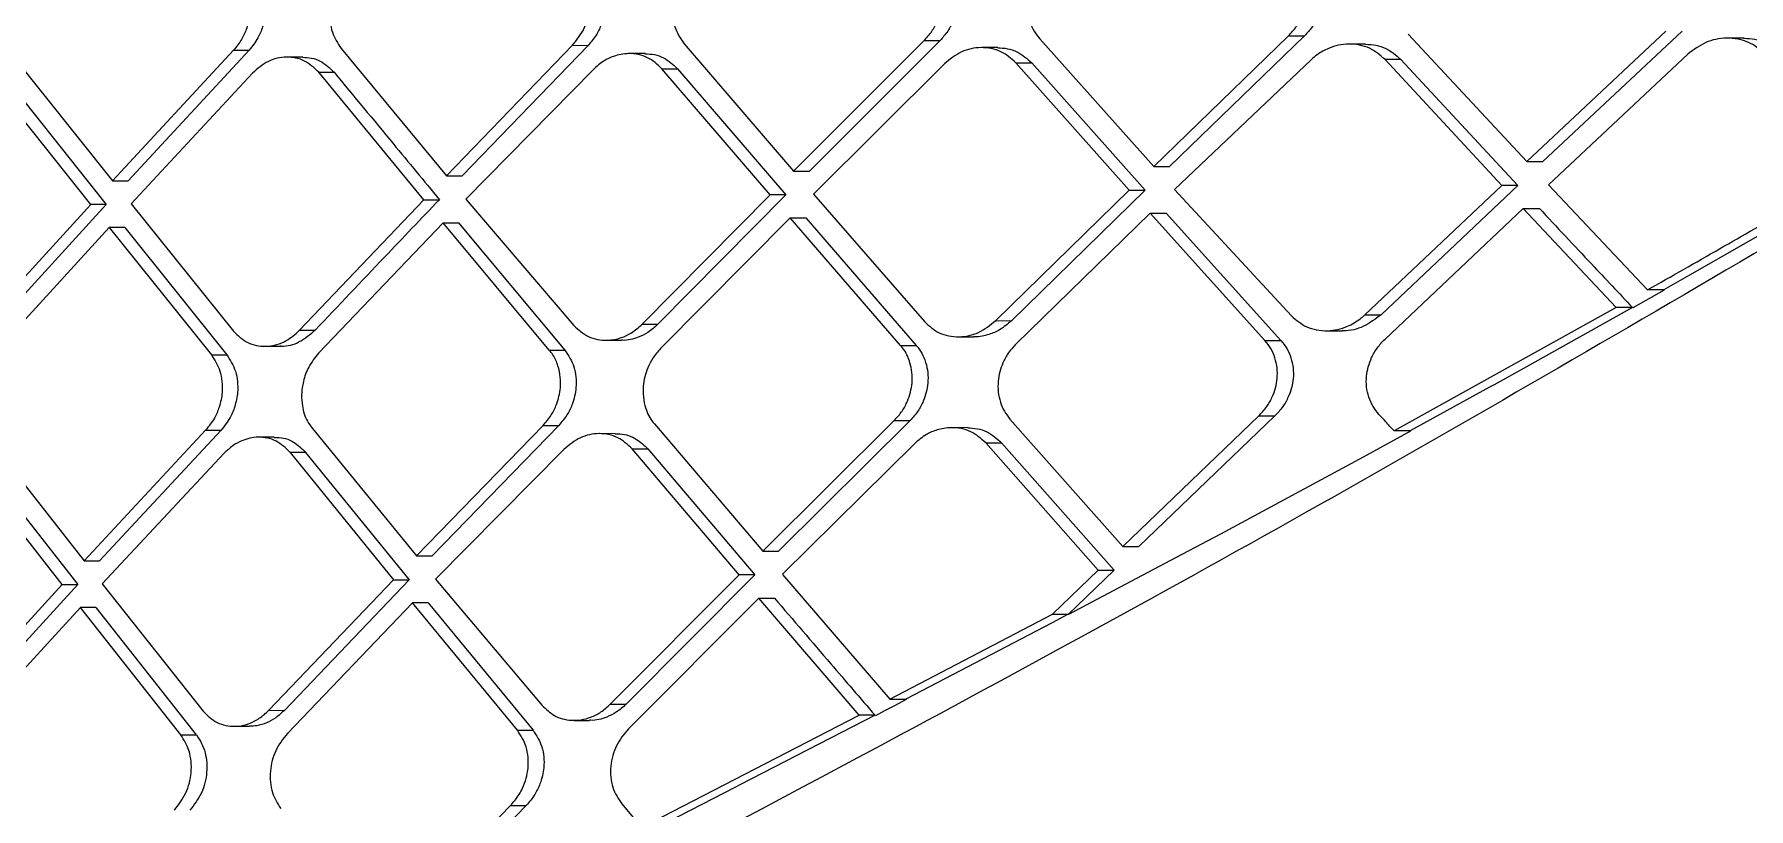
# Model space of a CAD drawing. Extents: x 939 to 1039, y 781 to 934.
# Drawn here: x 1027.331 to 1028.941, y 818.226 to 818.953 of the extents above; entities that cross this region are included whole.
import ezdxf

# ---------------------------------------------------------------- set-up
doc = ezdxf.new("R2010")
doc.units = 0
doc.header["$MEASUREMENT"] = 0
doc.layers.add('1', color=4, linetype='Continuous')

# ---------------------------------------------------------------- blocks, each defined once
blk = doc.blocks.new('Envoy')
at = {"layer": '1', "color": 3, "linetype": 'Continuous', "lineweight": 25}
for p, q in [((89.7284, 19.6547), (89.8551, 19.7773)), ((89.8701, 19.7773), (89.7434, 19.6546)), ((89.8551, 19.7773), (89.8701, 19.7773)), ((89.9676, 19.7787), (90.0789, 19.6591)), ((90.0789, 19.6591), (90.2094, 19.7817)), ((90.2247, 19.7817), (90.0941, 19.6591)), ((88.655, 19.7608), (88.7505, 19.6412)), ((88.7505, 19.6412), (88.8642, 19.7639)), ((88.8787, 19.7638), (88.765, 19.6412)), ((88.8642, 19.7639), (88.8787, 19.7638)), ((88.9652, 19.7653), (89.0642, 19.6457)), ((89.0642, 19.6457), (89.1825, 19.7684)), ((89.1972, 19.7683), (89.0789, 19.6457)), ((89.1825, 19.7684), (89.1972, 19.7683)), ((89.2506, 19.7606), (89.2359, 19.7606)), ((89.2874, 19.7698), (89.3902, 19.6502)), ((89.3902, 19.6502), (89.5128, 19.7728)), ((89.5277, 19.7728), (89.405, 19.6502)), ((89.5128, 19.7728), (89.5277, 19.7728)), ((89.582, 19.7662), (89.5671, 19.7662)), ((89.6215, 19.7743), (89.7284, 19.6547)), ((89.9274, 19.7695), (89.9124, 19.7695)), ((90.2301, 19.76), (90.0992, 19.6374)), ((90.283, 19.7751), (90.2676, 19.7751)), ((88.9292, 19.7572), (88.9146, 19.7572)), ((89.2022, 19.7458), (89.0823, 19.624)), ((89.3681, 19.6279), (89.2665, 19.7464)), ((89.2665, 19.7464), (89.2812, 19.7464)), ((89.2812, 19.7464), (89.3829, 19.6279)), ((89.5319, 19.7511), (89.409, 19.6285)), ((89.7055, 19.6324), (89.5989, 19.752)), ((89.5989, 19.752), (89.6138, 19.752)), ((89.6138, 19.752), (89.7205, 19.6324)), ((89.8763, 19.7548), (89.7479, 19.6329)), ((90.0553, 19.6368), (89.9454, 19.7553)), ((89.9454, 19.7553), (89.9604, 19.7553)), ((89.9604, 19.7553), (90.0704, 19.6368)), ((88.73, 19.6189), (88.6357, 19.7374)), ((88.6502, 19.7374), (88.7445, 19.6189)), ((88.8819, 19.7421), (88.7679, 19.6195)), ((89.0429, 19.6234), (88.9441, 19.743)), ((88.9441, 19.743), (88.9587, 19.743)), ((89.3902, 19.6502), (89.405, 19.6502)), ((89.7284, 19.6547), (89.7434, 19.6546)), ((90.0789, 19.6591), (90.0941, 19.6591)), ((88.7505, 19.6412), (88.765, 19.6412)), ((89.0642, 19.6457), (89.0789, 19.6457)), ((89.58, 19.5098), (89.7055, 19.6324)), ((89.7205, 19.6324), (89.5949, 19.5097)), ((89.7055, 19.6324), (89.7204, 19.6324)), ((89.7479, 19.6329), (89.8578, 19.5142)), ((89.9269, 19.5154), (90.0553, 19.6368)), ((90.0704, 19.6368), (89.9421, 19.5154)), ((90.0704, 19.6368), (90.0553, 19.6368)), ((90.0992, 19.6374), (90.1923, 19.5387)), ((88.6192, 19.4975), (88.73, 19.6189)), ((88.7445, 19.6189), (88.6337, 19.4974)), ((88.7445, 19.6189), (88.73, 19.6189)), ((88.7679, 19.6195), (88.8642, 19.4999)), ((88.9262, 19.5008), (89.0429, 19.6234)), ((89.0429, 19.6234), (89.0575, 19.6234)), ((89.0823, 19.624), (89.1838, 19.5052)), ((89.248, 19.5065), (89.3681, 19.6279)), ((89.3829, 19.6279), (89.2628, 19.5064)), ((89.3828, 19.6279), (89.3681, 19.6279)), ((89.409, 19.6285), (89.513, 19.5089)), ((89.9457, 19.4925), (90.0756, 19.6151)), ((90.0756, 19.6151), (90.1629, 19.5221)), ((90.0756, 19.6151), (90.0908, 19.6151)), ((89.0609, 19.6017), (88.9439, 19.4791)), ((89.1606, 19.4821), (89.0609, 19.6017)), ((89.0609, 19.6017), (89.0756, 19.6017)), ((89.0755, 19.6017), (89.1753, 19.4821)), ((89.3868, 19.6062), (89.2653, 19.4836)), ((89.4905, 19.4866), (89.3868, 19.6062)), ((89.3868, 19.6062), (89.4016, 19.6062)), ((89.4016, 19.6062), (89.5054, 19.4866)), ((89.725, 19.6107), (89.5992, 19.488)), ((89.8329, 19.4911), (89.725, 19.6107)), ((89.725, 19.6107), (89.74, 19.6107)), ((89.74, 19.6106), (89.848, 19.491)), ((88.6351, 19.4746), (88.7473, 19.5972)), ((88.7473, 19.5972), (88.8433, 19.4776)), ((88.7619, 19.5972), (88.7473, 19.5972)), ((88.7619, 19.5972), (88.8579, 19.4776)), ((90.3091, 19.5966), (90.2317, 19.5524)), ((90.2317, 19.5524), (90.2077, 19.5388)), ((90.2078, 19.5385), (90.1785, 19.5218)), ((90.2076, 19.5387), (90.1923, 19.5387)), ((90.1629, 19.5222), (89.9542, 19.4063)), ((90.1783, 19.5221), (90.0787, 19.4664)), ((90.1783, 19.5221), (90.1629, 19.5222)), ((89.248, 19.5065), (89.2628, 19.5064)), ((89.58, 19.5098), (89.5949, 19.5097)), ((89.9269, 19.5154), (89.9421, 19.5154)), ((88.9262, 19.5008), (88.9408, 19.5008)), ((89.2139, 19.4914), (89.2286, 19.4914)), ((89.4905, 19.4866), (89.5054, 19.4866)), ((89.5446, 19.4947), (89.5595, 19.4947)), ((89.8329, 19.4911), (89.848, 19.491)), ((89.8903, 19.5003), (89.9054, 19.5003)), ((88.8433, 19.4776), (88.8578, 19.4776)), ((88.8934, 19.4857), (88.908, 19.4857)), ((89.1606, 19.4821), (89.1753, 19.4821)), ((90.0786, 19.4664), (90.0481, 19.4495)), ((90.044, 19.4473), (89.9694, 19.4063)), ((90.0481, 19.4495), (90.044, 19.4473)), ((88.7237, 19.2843), (88.8378, 19.4069)), ((88.8524, 19.4069), (88.7383, 19.2843)), ((88.8378, 19.4069), (88.8524, 19.4069)), ((88.9383, 19.4084), (89.036, 19.2888)), ((89.036, 19.2888), (89.1549, 19.4114)), ((89.1696, 19.4114), (89.0506, 19.2888)), ((89.1549, 19.4114), (89.1696, 19.4114)), ((89.2595, 19.4129), (89.3612, 19.2933)), ((89.3612, 19.2933), (89.4847, 19.4159)), ((89.4996, 19.4159), (89.376, 19.2933)), ((89.4847, 19.4159), (89.4996, 19.4159)), ((89.5538, 19.4092), (89.5389, 19.4093)), ((89.5934, 19.4173), (89.6993, 19.2977)), ((89.6993, 19.2977), (89.8272, 19.4204)), ((89.8423, 19.4204), (89.7144, 19.2977)), ((89.8272, 19.4204), (89.8422, 19.4203)), ((89.9696, 19.4059), (89.9286, 19.3835)), ((88.6299, 19.4039), (88.7237, 19.2843)), ((88.9024, 19.4003), (88.8879, 19.4003)), ((89.2226, 19.4036), (89.208, 19.4037)), ((89.3389, 19.271), (89.2385, 19.3894)), ((89.2385, 19.3894), (89.2533, 19.3894)), ((89.2533, 19.3894), (89.3537, 19.271)), ((89.5036, 19.3942), (89.3798, 19.2716)), ((89.6762, 19.2755), (89.5706, 19.3951)), ((89.5706, 19.3951), (89.5855, 19.3951)), ((89.5855, 19.395), (89.6912, 19.2754)), ((88.7031, 19.262), (88.6106, 19.3805)), ((88.6251, 19.3804), (88.7177, 19.262)), ((88.8553, 19.3852), (88.7408, 19.2626)), ((88.9172, 19.3861), (89.0145, 19.2665)), ((88.9318, 19.3861), (88.9172, 19.3861)), ((88.9318, 19.3861), (89.0292, 19.2665)), ((89.1744, 19.3889), (89.0538, 19.2671)), ((89.9251, 19.3817), (89.7911, 19.3094)), ((89.9285, 19.3835), (89.9252, 19.3817)), ((89.7911, 19.3094), (89.7549, 19.2901)), ((89.3612, 19.2933), (89.376, 19.2933)), ((89.6993, 19.2977), (89.7143, 19.2977)), ((88.7237, 19.2843), (88.7383, 19.2843)), ((89.036, 19.2888), (89.0506, 19.2888)), ((89.7549, 19.2901), (89.6484, 19.2337)), ((88.592, 19.1405), (88.7031, 19.262)), ((88.7177, 19.262), (88.6066, 19.1405)), ((88.7031, 19.262), (88.7177, 19.262)), ((88.7408, 19.2626), (88.8355, 19.143)), ((89.0145, 19.2665), (88.8972, 19.1439)), ((89.0292, 19.2665), (88.9119, 19.1438)), ((89.0145, 19.2665), (89.0291, 19.2665)), ((89.0538, 19.2671), (89.1539, 19.1483)), ((89.218, 19.1495), (89.3389, 19.271)), ((89.3537, 19.271), (89.2328, 19.1495)), ((89.3537, 19.271), (89.3389, 19.271)), ((89.3798, 19.2715), (89.4807, 19.1542)), ((89.6335, 19.2342), (89.6762, 19.2755)), ((89.6912, 19.2754), (89.6482, 19.2339)), ((89.6762, 19.2755), (89.6912, 19.2754)), ((89.0323, 19.2448), (88.9147, 19.1222)), ((89.1307, 19.1252), (89.0323, 19.2448)), ((89.047, 19.2448), (89.0323, 19.2448)), ((89.047, 19.2448), (89.1454, 19.1252)), ((89.3574, 19.2493), (89.2351, 19.1266)), ((89.4518, 19.1392), (89.3574, 19.2493)), ((89.3574, 19.2493), (89.3722, 19.2493)), ((88.7202, 19.2403), (88.6077, 19.1176)), ((88.8145, 19.1207), (88.7202, 19.2403)), ((88.7348, 19.2403), (88.7202, 19.2403)), ((88.7348, 19.2403), (88.8291, 19.1207)), ((89.4807, 19.1542), (89.6335, 19.2342)), ((89.6482, 19.234), (89.6332, 19.2261)), ((89.6335, 19.2342), (89.6485, 19.2342)), ((89.6332, 19.2261), (89.4957, 19.1543)), ((89.218, 19.1495), (89.2328, 19.1495)), ((89.4849, 19.1481), (89.4756, 19.1433)), ((89.4807, 19.1542), (89.4956, 19.1542)), ((89.4959, 19.1539), (89.4849, 19.1482)), ((88.8972, 19.1439), (88.9119, 19.1438)), ((89.184, 19.1344), (89.1986, 19.1344)), ((89.2473, 19.0338), (89.4518, 19.1392)), ((89.4667, 19.1392), (89.3397, 19.0737)), ((89.4667, 19.1392), (89.4518, 19.1392)), ((89.4756, 19.1432), (89.467, 19.1387)), ((88.8145, 19.1207), (88.8291, 19.1207)), ((88.8645, 19.1288), (88.8792, 19.1288)), ((89.1307, 19.1252), (89.1454, 19.1252)), ((89.3349, 19.0712), (89.262, 19.0338)), ((89.3397, 19.0737), (89.3349, 19.0712)), ((89.0048, 18.9319), (89.1244, 19.0545)), ((89.1391, 19.0545), (89.0194, 18.9318)), ((89.1244, 19.0545), (89.1391, 19.0545)), ((89.2287, 19.0559), (89.2473, 19.0338))]:
    blk.add_line(p, q, dxfattribs=at)
for points, knots in [([(89.2925, 19.8405), (89.29, 19.8376), (89.2852, 19.8321), (89.2793, 19.8203), (89.2761, 19.8076), (89.2764, 19.7952), (89.2789, 19.7824), (89.284, 19.7748), (89.2874, 19.7698)], [0, 0, 0, 0, 0.147382, 0.279959, 0.500015, 0.630543, 0.757443, 1, 1, 1, 1]), ([(89.5128, 19.7728), (89.5154, 19.7757), (89.5202, 19.7811), (89.5264, 19.793), (89.5296, 19.8055), (89.5294, 19.818), (89.5274, 19.8275), (89.5237, 19.8363), (89.5199, 19.8411), (89.5181, 19.8435)], [0, 0, 0, 0, 0.146187, 0.278467, 0.500645, 0.6271, 0.752911, 0.877134, 1, 1, 1, 1]), ([(89.5329, 19.8435), (89.5347, 19.8411), (89.5385, 19.8363), (89.5422, 19.8276), (89.5442, 19.818), (89.5445, 19.8056), (89.5413, 19.793), (89.5351, 19.7811), (89.5302, 19.7757), (89.5277, 19.7728)], [0, 0, 0, 0, 0.122488, 0.246326, 0.371802, 0.499096, 0.721453, 0.853777, 1, 1, 1, 1]), ([(89.6267, 19.845), (89.6242, 19.8422), (89.6194, 19.8369), (89.6131, 19.8251), (89.6098, 19.8124), (89.61, 19.7998), (89.6121, 19.7902), (89.6158, 19.7815), (89.6196, 19.7767), (89.6215, 19.7743)], [0, 0, 0, 0, 0.14244, 0.273197, 0.499263, 0.62788, 0.753989, 0.87793, 1, 1, 1, 1]), ([(89.8551, 19.7773), (89.8576, 19.7801), (89.8625, 19.7854), (89.8689, 19.7971), (89.8723, 19.8097), (89.8721, 19.8223), (89.87, 19.8318), (89.8661, 19.8407), (89.8622, 19.8456), (89.8602, 19.848)], [0, 0, 0, 0, 0.14245, 0.273383, 0.500462, 0.625575, 0.750871, 0.875525, 1, 1, 1, 1]), ([(89.8753, 19.848), (89.8772, 19.8455), (89.8812, 19.8407), (89.885, 19.8319), (89.8871, 19.8223), (89.8874, 19.8097), (89.884, 19.7971), (89.8775, 19.7853), (89.8727, 19.78), (89.8701, 19.7773)], [0, 0, 0, 0, 0.124189, 0.24848, 0.373322, 0.499304, 0.726677, 0.857659, 1, 1, 1, 1]), ([(88.869, 19.8346), (88.8722, 19.8296), (88.877, 19.8221), (88.8795, 19.8095), (88.8798, 19.7975), (88.8771, 19.7852), (88.8717, 19.7731), (88.8668, 19.7671), (88.8642, 19.7639)], [0, 0, 0, 0, 0.239565, 0.367228, 0.498881, 0.699387, 0.837273, 1, 1, 1, 1]), ([(88.8836, 19.8345), (88.8868, 19.8296), (88.8916, 19.8221), (88.8941, 19.8095), (88.8944, 19.7981), (88.892, 19.7864), (88.8869, 19.7741), (88.8817, 19.7675), (88.8787, 19.7638)], [0, 0, 0, 0, 0.23957, 0.367065, 0.499188, 0.674281, 0.818407, 1, 1, 1, 1]), ([(88.9701, 19.836), (88.9661, 19.8308), (88.9582, 19.8205), (88.9543, 19.8037), (88.9546, 19.7904), (88.9571, 19.7777), (88.962, 19.7702), (88.9652, 19.7653)], [0, 0, 0, 0, 0.24985, 0.499342, 0.632865, 0.760936, 1, 1, 1, 1]), ([(89.1825, 19.7684), (89.1866, 19.7735), (89.1947, 19.7838), (89.1988, 19.8005), (89.1985, 19.8137), (89.1961, 19.8264), (89.191, 19.834), (89.1876, 19.8391)], [0, 0, 0, 0, 0.250204, 0.499839, 0.629118, 0.755896, 1, 1, 1, 1]), ([(89.2023, 19.839), (89.2057, 19.834), (89.2107, 19.8264), (89.2132, 19.8138), (89.2135, 19.8016), (89.2105, 19.7891), (89.2047, 19.7771), (89.1998, 19.7714), (89.1972, 19.7683)], [0, 0, 0, 0, 0.2425406, 0.3686079, 0.4976525, 0.7102776, 0.845576, 1, 1, 1, 1]), ([(89.2665, 19.7464), (89.2623, 19.7503), (89.2558, 19.7563), (89.2445, 19.76), (89.2337, 19.7611), (89.2224, 19.759), (89.2111, 19.7537), (89.2053, 19.7486), (89.2022, 19.7458)], [0, 0, 0, 0, 0.239245, 0.366933, 0.499876, 0.699431, 0.837186, 1, 1, 1, 1]), ([(89.2505, 19.7605), (89.2535, 19.7603), (89.2595, 19.76), (89.2706, 19.7562), (89.277, 19.7502), (89.2812, 19.7464)], [0, 0, 0, 0, 0.257752, 0.516612, 1, 1, 1, 1]), ([(89.5989, 19.752), (89.5945, 19.7559), (89.5877, 19.762), (89.5759, 19.7656), (89.5634, 19.7668), (89.5473, 19.7635), (89.537, 19.7552), (89.5319, 19.7511)], [0, 0, 0, 0, 0.235831, 0.364694, 0.500725, 0.749815, 1, 1, 1, 1]), ([(89.582, 19.7661), (89.585, 19.7659), (89.5912, 19.7656), (89.6027, 19.7618), (89.6094, 19.7558), (89.6138, 19.752)], [0, 0, 0, 0, 0.255486, 0.51992, 1, 1, 1, 1]), ([(89.9454, 19.7553), (89.9409, 19.7592), (89.9338, 19.7652), (89.9217, 19.7689), (89.9087, 19.7702), (89.8947, 19.7671), (89.8832, 19.7607), (89.8782, 19.7564), (89.8763, 19.7548)], [0, 0, 0, 0, 0.232285, 0.361873, 0.500306, 0.74924, 0.907282, 1, 1, 1, 1]), ([(89.9274, 19.7694), (89.9307, 19.7692), (89.9372, 19.7689), (89.9491, 19.765), (89.956, 19.7591), (89.9604, 19.7553)], [0, 0, 0, 0, 0.266913, 0.53023, 1, 1, 1, 1]), ([(90.3019, 19.7609), (90.2972, 19.7647), (90.2899, 19.7708), (90.2772, 19.7745), (90.2636, 19.7757), (90.2464, 19.7723), (90.2355, 19.7641), (90.2301, 19.76)], [0, 0, 0, 0, 0.229098, 0.359728, 0.501104, 0.750669, 1, 1, 1, 1]), ([(90.2829, 19.775), (90.2864, 19.7748), (90.2932, 19.7745), (90.3054, 19.7706), (90.3126, 19.7647), (90.3172, 19.7609)], [0, 0, 0, 0, 0.268051, 0.535321, 1, 1, 1, 1]), ([(88.9441, 19.743), (88.94, 19.747), (88.9336, 19.7531), (88.9227, 19.7567), (88.9112, 19.7578), (88.8962, 19.7546), (88.8867, 19.7463), (88.8819, 19.7422)], [0, 0, 0, 0, 0.243847, 0.370698, 0.50061, 0.749961, 1, 1, 1, 1]), ([(88.9292, 19.7571), (88.9319, 19.757), (88.9375, 19.7567), (88.9482, 19.753), (88.9546, 19.747), (88.9587, 19.743)], [0, 0, 0, 0, 0.243201, 0.50297, 1, 1, 1, 1]), ([(88.9587, 19.743), (88.9771, 19.7207), (89.01, 19.6808), (89.043, 19.641), (89.0575, 19.6234)], [0, 0, 0, 0, 0.560004, 1, 1, 1, 1]), ([(88.9408, 19.5008), (88.9625, 19.5237), (89.0013, 19.5646), (89.0403, 19.6055), (89.0575, 19.6234)], [0, 0, 0, 0, 0.559992, 1, 1, 1, 1]), ([(90.0908, 19.6151), (90.107, 19.5977), (90.1361, 19.5667), (90.1654, 19.5358), (90.1782, 19.5221)], [0, 0, 0, 0, 0.56002, 1, 1, 1, 1]), ([(90.1923, 19.5387), (90.2149, 19.5515), (90.2594, 19.5768), (90.3039, 19.6025), (90.3258, 19.6151)], [0, 0, 0, 0, 0.506609, 1, 1, 1, 1]), ([(90.3316, 19.5955), (90.1916, 19.5136), (89.9109, 19.3492), (89.4905, 19.1194), (89.0779, 18.902), (88.7212, 18.7213), (88.4224, 18.5733), (88.1795, 18.455), (87.9498, 18.3445), (87.7351, 18.242), (87.5351, 18.1468), (87.4198, 18.0915), (87.3622, 18.064)], [0, 0, 0, 0, 0.128088, 0.256805, 0.38361, 0.50883, 0.593009, 0.674921, 0.754537, 0.836904, 0.918629, 1, 1, 1, 1]), ([(89.1838, 19.5052), (89.1881, 19.5013), (89.1946, 19.4953), (89.2059, 19.4919), (89.2163, 19.4909), (89.2274, 19.493), (89.2387, 19.4982), (89.2447, 19.5035), (89.248, 19.5065)], [0, 0, 0, 0, 0.241828, 0.368815, 0.499706, 0.686061, 0.827179, 1, 1, 1, 1]), ([(89.2628, 19.5064), (89.2597, 19.5037), (89.2541, 19.4986), (89.2428, 19.4933), (89.2341, 19.4909), (89.229, 19.4914), (89.2286, 19.4915)], [0, 0, 0, 0, 0.307219, 0.572118, 0.973659, 1, 1, 1, 1]), ([(89.513, 19.5089), (89.5174, 19.5049), (89.5242, 19.4988), (89.536, 19.4952), (89.5485, 19.4941), (89.5646, 19.4974), (89.5749, 19.5056), (89.58, 19.5098)], [0, 0, 0, 0, 0.238385, 0.366496, 0.500526, 0.749867, 1, 1, 1, 1]), ([(89.5949, 19.5097), (89.5913, 19.5067), (89.5848, 19.5011), (89.573, 19.4963), (89.5646, 19.4943), (89.5599, 19.4947), (89.5595, 19.4948)], [0, 0, 0, 0, 0.348718, 0.627153, 0.971989, 1, 1, 1, 1]), ([(89.8578, 19.5142), (89.8623, 19.5103), (89.8694, 19.5043), (89.8816, 19.5008), (89.8945, 19.4997), (89.909, 19.503), (89.9202, 19.5096), (89.9253, 19.5139), (89.9268, 19.5152), (89.9269, 19.5154)], [0, 0, 0, 0, 0.234247, 0.363201, 0.500026, 0.749308, 0.925262, 0.990841, 1, 1, 1, 1]), ([(89.9421, 19.5154), (89.9367, 19.5114), (89.9261, 19.5034), (89.9126, 19.4998), (89.9059, 19.5004), (89.9054, 19.5004)], [0, 0, 0, 0, 0.484997, 0.965415, 1, 1, 1, 1]), ([(88.8641, 19.4999), (88.8683, 19.4959), (88.8746, 19.4898), (88.8855, 19.4862), (88.8948, 19.4853), (88.9044, 19.4869), (88.9155, 19.4914), (88.9221, 19.4973), (88.9262, 19.5008)], [0, 0, 0, 0, 0.246502, 0.372309, 0.499666, 0.654789, 0.789943, 1, 1, 1, 1]), ([(88.9408, 19.5008), (88.936, 19.4967), (88.9264, 19.4886), (88.9142, 19.4851), (88.9083, 19.4857), (88.908, 19.4858)], [0, 0, 0, 0, 0.488375, 0.976898, 1, 1, 1, 1]), ([(89.4847, 19.4159), (89.4873, 19.4188), (89.4923, 19.4243), (89.4985, 19.4362), (89.5017, 19.4487), (89.5017, 19.461), (89.4995, 19.4715), (89.4958, 19.4802), (89.4919, 19.485), (89.4905, 19.4866)], [0, 0, 0, 0, 0.1484, 0.281507, 0.501264, 0.626929, 0.749821, 0.916064, 1, 1, 1, 1]), ([(89.5054, 19.4866), (89.5072, 19.4842), (89.5109, 19.4794), (89.5145, 19.4707), (89.5165, 19.4611), (89.5166, 19.4487), (89.5134, 19.4362), (89.5071, 19.4243), (89.5022, 19.4188), (89.4996, 19.4159)], [0, 0, 0, 0, 0.121687, 0.245197, 0.370868, 0.498807, 0.718407, 0.851541, 1, 1, 1, 1]), ([(89.5992, 19.488), (89.5966, 19.4852), (89.5917, 19.4799), (89.5854, 19.4681), (89.582, 19.4555), (89.5821, 19.4428), (89.5841, 19.4333), (89.5878, 19.4245), (89.5915, 19.4197), (89.5934, 19.4173)], [0, 0, 0, 0, 0.144058, 0.275446, 0.499567, 0.628818, 0.755084, 0.878687, 1, 1, 1, 1]), ([(89.8272, 19.4204), (89.8298, 19.4231), (89.8347, 19.4285), (89.8413, 19.4402), (89.8447, 19.4528), (89.8446, 19.4654), (89.8426, 19.4749), (89.8388, 19.4838), (89.8349, 19.4886), (89.8329, 19.4911)], [0, 0, 0, 0, 0.143823, 0.275326, 0.501009, 0.626465, 0.751836, 0.876179, 1, 1, 1, 1]), ([(89.848, 19.491), (89.8499, 19.4886), (89.8538, 19.4838), (89.8576, 19.4749), (89.8597, 19.4654), (89.8598, 19.4528), (89.8563, 19.4402), (89.8498, 19.4285), (89.8449, 19.4231), (89.8423, 19.4203)], [0, 0, 0, 0, 0.123529, 0.247503, 0.372458, 0.49878, 0.72481, 0.85631, 1, 1, 1, 1]), ([(89.94, 19.4218), (89.938, 19.4242), (89.9341, 19.4291), (89.9302, 19.4379), (89.9281, 19.4475), (89.928, 19.4602), (89.9316, 19.4729), (89.9382, 19.4845), (89.9431, 19.4898), (89.9457, 19.4925)], [0, 0, 0, 0, 0.123191, 0.247333, 0.372968, 0.500606, 0.728485, 0.85883, 1, 1, 1, 1]), ([(88.8433, 19.4776), (88.8464, 19.4728), (88.8511, 19.4653), (88.8535, 19.4527), (88.8537, 19.4412), (88.8512, 19.4294), (88.8461, 19.4171), (88.8408, 19.4106), (88.8378, 19.4069)], [0, 0, 0, 0, 0.2375, 0.365667, 0.498411, 0.675421, 0.819372, 1, 1, 1, 1]), ([(88.8579, 19.4776), (88.8609, 19.4727), (88.8657, 19.4652), (88.8681, 19.4526), (88.8681, 19.4458), (88.8679, 19.4422), (88.8679, 19.4419), (88.8678, 19.441), (88.8674, 19.4377), (88.8659, 19.4306), (88.8618, 19.4188), (88.8558, 19.4113), (88.8524, 19.4069)], [0, 0, 0, 0, 0.237418, 0.365338, 0.498984, 0.500246, 0.502443, 0.509607, 0.535119, 0.63084, 0.785911, 1, 1, 1, 1]), ([(88.9439, 19.4791), (88.9406, 19.475), (88.9343, 19.4671), (88.9294, 19.4534), (88.9277, 19.4409), (88.9286, 19.428), (88.9318, 19.4169), (88.9366, 19.4107), (88.9383, 19.4084)], [0, 0, 0, 0, 0.20325, 0.384155, 0.542743, 0.678932, 0.883594, 1, 1, 1, 1]), ([(89.1549, 19.4114), (89.1576, 19.4146), (89.1627, 19.4205), (89.1685, 19.4325), (89.1714, 19.4447), (89.1713, 19.4571), (89.169, 19.4677), (89.1654, 19.4763), (89.1618, 19.4807), (89.1606, 19.4821)], [0, 0, 0, 0, 0.159499, 0.296316, 0.501237, 0.627011, 0.770194, 0.923145, 1, 1, 1, 1]), ([(89.1753, 19.4821), (89.1786, 19.4771), (89.1836, 19.4696), (89.186, 19.4569), (89.1861, 19.4449), (89.1832, 19.4325), (89.1774, 19.4205), (89.1723, 19.4146), (89.1696, 19.4114)], [0, 0, 0, 0, 0.241011, 0.367278, 0.497092, 0.703149, 0.840315, 1, 1, 1, 1]), ([(89.2653, 19.4836), (89.2627, 19.4806), (89.2579, 19.4752), (89.2518, 19.4633), (89.2487, 19.4507), (89.2487, 19.4377), (89.2514, 19.4258), (89.2552, 19.4175), (89.2591, 19.4133), (89.2595, 19.4129)], [0, 0, 0, 0, 0.148676, 0.277872, 0.503026, 0.628685, 0.774759, 0.976155, 1, 1, 1, 1]), ([(89.9542, 19.4063), (89.9516, 19.4091), (89.9469, 19.4143), (89.9421, 19.4194), (89.94, 19.4218)], [0, 0, 0, 0, 0.545355, 1, 1, 1, 1]), ([(89.5706, 19.3951), (89.5662, 19.399), (89.5594, 19.4051), (89.5477, 19.4087), (89.5369, 19.4097), (89.5256, 19.4078), (89.5138, 19.4028), (89.5073, 19.3973), (89.5036, 19.3942)], [0, 0, 0, 0, 0.236408, 0.364749, 0.499698, 0.674058, 0.818205, 1, 1, 1, 1]), ([(89.5538, 19.4091), (89.5568, 19.409), (89.563, 19.4087), (89.5744, 19.4049), (89.5812, 19.3989), (89.5855, 19.3951)], [0, 0, 0, 0, 0.25277, 0.516948, 1, 1, 1, 1]), ([(89.9694, 19.4063), (89.9665, 19.4063), (89.9615, 19.4063), (89.9564, 19.4063), (89.9542, 19.4063)], [0, 0, 0, 0, 0.55994, 1, 1, 1, 1]), ([(88.9172, 19.3861), (88.9131, 19.3901), (88.9068, 19.3962), (88.8959, 19.3998), (88.885, 19.4009), (88.8737, 19.3983), (88.863, 19.3925), (88.8579, 19.3877), (88.8553, 19.3852)], [0, 0, 0, 0, 0.245033, 0.371288, 0.499817, 0.724486, 0.855985, 1, 1, 1, 1]), ([(88.9024, 19.4001), (88.9033, 19.4001), (88.9096, 19.4005), (88.9207, 19.3969), (88.9282, 19.3896), (88.9318, 19.3861)], [0, 0, 0, 0, 0.078627, 0.563463, 1, 1, 1, 1]), ([(89.2385, 19.3894), (89.2343, 19.3934), (89.2278, 19.3994), (89.2166, 19.4031), (89.2047, 19.4043), (89.1893, 19.4011), (89.1793, 19.393), (89.1744, 19.3889)], [0, 0, 0, 0, 0.241024, 0.368502, 0.500501, 0.749828, 1, 1, 1, 1]), ([(89.2226, 19.4034), (89.2241, 19.4034), (89.2311, 19.4036), (89.2425, 19.3997), (89.2499, 19.3926), (89.2533, 19.3894)], [0, 0, 0, 0, 0.134149, 0.604069, 1, 1, 1, 1]), ([(87.4151, 17.7568), (87.4669, 17.776), (87.5703, 17.8144), (87.7417, 17.8784), (87.9279, 17.9492), (88.1315, 18.0268), (88.3542, 18.1079), (88.5936, 18.1974), (88.8452, 18.2872), (89.1557, 18.4025), (89.5284, 18.5426), (89.9608, 18.7105), (90.3953, 18.8855), (90.8293, 19.067), (91.1171, 19.1939), (91.2609, 19.2573)], [0, 0, 0, 0, 0.0625608, 0.1250945, 0.1873822, 0.2497889, 0.3127539, 0.3763094, 0.4391245, 0.5016072, 0.6016993, 0.7016111, 0.8011805, 0.9006679, 1, 1, 1, 1]), ([(89.3722, 19.2493), (89.3898, 19.2287), (89.4212, 19.192), (89.4528, 19.1553), (89.4667, 19.1392)], [0, 0, 0, 0, 0.55999, 1, 1, 1, 1]), ([(91.2673, 19.243), (91.148, 19.1904), (90.9034, 19.0824), (90.5378, 18.9287), (90.1655, 18.7764), (89.7986, 18.6315), (89.4378, 18.493), (89.1541, 18.3865), (88.9425, 18.3078), (88.7961, 18.2542), (88.6525, 18.2019), (88.5135, 18.1517), (88.3813, 18.1031), (88.2537, 18.057), (88.1318, 18.0143), (88.0166, 17.9733), (87.9143, 17.9361), (87.8247, 17.9034), (87.7397, 17.8733), (87.6594, 17.8451), (87.5742, 17.8143), (87.4935, 17.7816), (87.4396, 17.7642), (87.4151, 17.7563)], [0, 0, 0, 0, 0.082249, 0.168725, 0.250938, 0.337837, 0.421227, 0.501438, 0.538138, 0.573957, 0.608923, 0.645818, 0.681064, 0.714276, 0.751294, 0.786327, 0.81865, 0.848238, 0.87506, 0.90615, 0.934321, 0.970126, 1, 1, 1, 1]), ([(89.1539, 19.1483), (89.1576, 19.1449), (89.1653, 19.1376), (89.1788, 19.1341), (89.1906, 19.1346), (89.2001, 19.1372), (89.2096, 19.142), (89.2152, 19.147), (89.218, 19.1495)], [0, 0, 0, 0, 0.209905, 0.445398, 0.573686, 0.708848, 0.850914, 1, 1, 1, 1]), ([(89.2328, 19.1495), (89.2298, 19.1469), (89.2243, 19.1419), (89.2131, 19.1365), (89.2043, 19.134), (89.199, 19.1345), (89.1986, 19.1345)], [0, 0, 0, 0, 0.298737, 0.560292, 0.970746, 1, 1, 1, 1]), ([(88.8355, 19.143), (88.8396, 19.1389), (88.8459, 19.1328), (88.8567, 19.1293), (88.8651, 19.1285), (88.8743, 19.1296), (88.8838, 19.1332), (88.8915, 19.1384), (88.8958, 19.1424), (88.8972, 19.1439)], [0, 0, 0, 0, 0.247558, 0.372984, 0.499363, 0.622213, 0.769493, 0.919799, 1, 1, 1, 1]), ([(88.9119, 19.1438), (88.9092, 19.1414), (88.904, 19.1365), (88.8952, 19.1318), (88.8868, 19.1291), (88.8815, 19.129), (88.8792, 19.1289)], [0, 0, 0, 0, 0.278726, 0.547315, 0.806002, 1, 1, 1, 1]), ([(88.8085, 19.05), (88.8125, 19.0552), (88.8204, 19.0655), (88.8246, 19.0825), (88.8245, 19.0958), (88.8222, 19.1084), (88.8176, 19.1159), (88.8146, 19.1207)], [0, 0, 0, 0, 0.249312, 0.500015, 0.634948, 0.763748, 1, 1, 1, 1]), ([(88.8292, 19.1207), (88.8309, 19.1181), (88.8344, 19.1131), (88.8386, 19.1014), (88.8399, 19.0854), (88.835, 19.0657), (88.8271, 19.0552), (88.8231, 19.05)], [0, 0, 0, 0, 0.130668, 0.257281, 0.497729, 0.748932, 1, 1, 1, 1]), ([(88.9147, 19.1222), (88.9106, 19.117), (88.9026, 19.1066), (88.8984, 19.0897), (88.8985, 19.0764), (88.9008, 19.0637), (88.9055, 19.0563), (88.9085, 19.0515)], [0, 0, 0, 0, 0.249831, 0.499433, 0.635781, 0.764771, 1, 1, 1, 1]), ([(89.1244, 19.0545), (89.1272, 19.0578), (89.1315, 19.0628), (89.1377, 19.0745), (89.1411, 19.0867), (89.141, 19.0999), (89.1388, 19.1126), (89.1339, 19.1202), (89.1307, 19.1252)], [0, 0, 0, 0, 0.167315, 0.25174, 0.500679, 0.631487, 0.758729, 1, 1, 1, 1]), ([(89.1454, 19.1252), (89.1486, 19.1202), (89.1535, 19.1127), (89.1558, 19.1001), (89.1559, 19.0882), (89.1529, 19.076), (89.1471, 19.0639), (89.1419, 19.0578), (89.1391, 19.0545)], [0, 0, 0, 0, 0.239571, 0.365998, 0.49652, 0.694513, 0.833901, 1, 1, 1, 1]), ([(89.2351, 19.1266), (89.2309, 19.1215), (89.2226, 19.1113), (89.2182, 19.0945), (89.2182, 19.0812), (89.2205, 19.0685), (89.2255, 19.0609), (89.2287, 19.0559)], [0, 0, 0, 0, 0.24974, 0.499605, 0.6319, 0.75943, 1, 1, 1, 1])]:
    blk.add_open_spline(points, degree=3, knots=knots, dxfattribs=at)

msp = doc.modelspace()

# ---------------------------------------------------------------- block references
at = {"layer": '1'}
msp.add_blockref('Envoy', (938.6538, 799.1744), dxfattribs=at)

doc.saveas('drawing.dxf')
